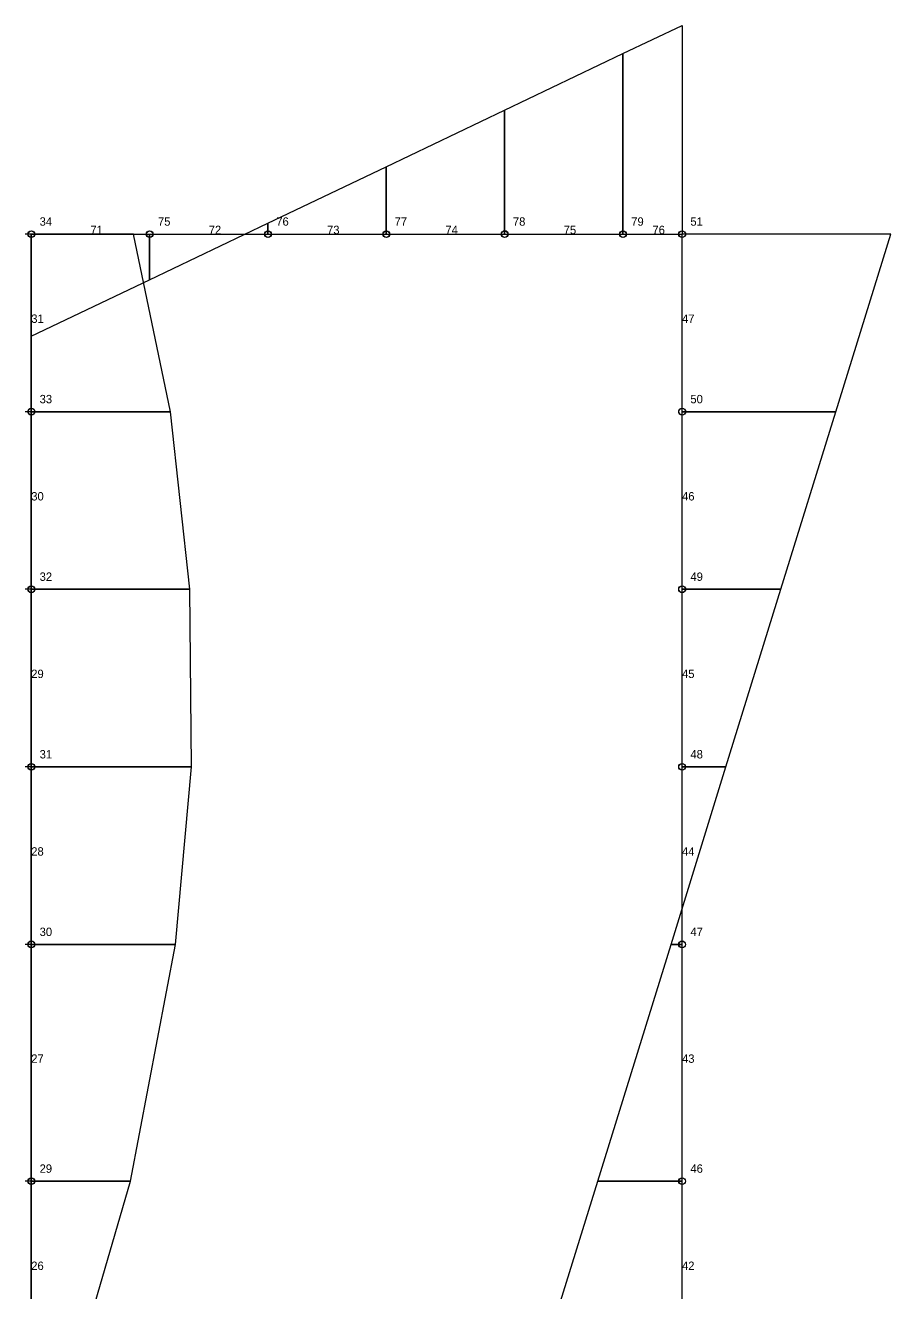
# Model space of a CAD drawing. Header units: metres. Extents: x -4.2 to 38.9, y -0.1 to 53.5.
# Drawn here: x 12.9 to 27.53, y 32.12 to 53.53 of the extents above; entities that cross this region are included whole.
import ezdxf

# ---------------------------------------------------------------- set-up
doc = ezdxf.new("R2010")
doc.units = ezdxf.units.M

msp = doc.modelspace()

# ---------------------------------------------------------------- linework, layer by layer
at = {"layer": 'BMD', "color": 4}
for p, q in [((23, 53.0491), (24, 53.5267)), ((24, 53.5267), (24, 50)), ((21, 52.094), (23, 53.0491)), ((23, 53.0491), (23, 50)), ((23, 50), (23, 53.0491)), ((19, 51.1388), (21, 52.094)), ((21, 52.094), (21, 50)), ((21, 50), (21, 52.094)), ((17, 50.1836), (19, 51.1388)), ((19, 51.1388), (19, 50)), ((19, 50), (19, 51.1388)), ((15, 49.2285), (17, 50.1836)), ((17, 50.1836), (17, 50)), ((17, 50), (17, 50.1836)), ((14.7267, 50), (13, 50)), ((13, 50), (13, 48.2733)), ((15.3549, 47), (14.7267, 50)), ((15, 49.2285), (15, 50)), ((15, 50), (15, 49.2285)), ((27.5267, 50), (24, 50)), ((26.5985, 47), (27.5267, 50)), ((13, 48.2733), (15, 49.2285)), ((15.3549, 47), (13, 47)), ((13, 47), (15.3549, 47)), ((15.6831, 44), (15.3549, 47)), ((26.5985, 47), (24, 47)), ((24, 47), (26.5985, 47)), ((25.6703, 44), (26.5985, 47)), ((15.6831, 44), (13, 44)), ((13, 44), (15.6831, 44)), ((15.7113, 41), (15.6831, 44)), ((25.6703, 44), (24, 44)), ((24, 44), (25.6703, 44)), ((24.7421, 41), (25.6703, 44)), ((15.7113, 41), (13, 41)), ((13, 41), (15.7113, 41)), ((15.4396, 38), (15.7113, 41)), ((23.8138, 38), (24.7421, 41)), ((24.7421, 41), (24, 41)), ((24, 41), (24.7421, 41)), ((15.4396, 38), (13, 38)), ((13, 38), (15.4396, 38)), ((14.6772, 34), (15.4396, 38)), ((22.5762, 34), (23.8138, 38)), ((23.8138, 38), (24, 38)), ((24, 38), (23.8138, 38)), ((14.6772, 34), (13, 34)), ((13, 34), (14.6772, 34)), ((13.8054, 31), (14.6772, 34)), ((21.648, 31), (22.5762, 34)), ((22.5762, 34), (24, 34)), ((24, 34), (22.5762, 34))]:
    msp.add_line(p, q, dxfattribs=at)
at = {"layer": 'Deflected', "color": 1}
for p, q in [((13.0045, 47), (13.0045, 50)), ((13.0045, 50), (15.0045, 50)), ((15.0045, 50), (17.0045, 50.0001)), ((17.0045, 50.0001), (19.0045, 50.0001)), ((19.0045, 50.0001), (21.0045, 50.0002)), ((21.0045, 50.0002), (23.0045, 50.0001)), ((23.0045, 50.0001), (24.0045, 50)), ((24.0042, 47), (24.0045, 50)), ((13.0044, 44), (13.0045, 47)), ((24.0038, 44), (24.0042, 47)), ((13.0043, 41), (13.0044, 44)), ((24.0034, 41), (24.0038, 44)), ((13.0041, 38), (13.0043, 41)), ((24.0029, 38), (24.0034, 41)), ((13.0038, 34), (13.0041, 38)), ((24.0023, 34), (24.0029, 38)), ((13.0035, 31), (13.0038, 34)), ((24.0019, 31), (24.0023, 34))]:
    msp.add_line(p, q, dxfattribs=at)
for centre in [(13.0045, 50), (15.0045, 50), (17.0045, 50.0001), (19.0045, 50.0001), (21.0045, 50.0002), (23.0045, 50.0001), (24.0045, 50), (13.0045, 47), (24.0042, 47), (13.0044, 44), (24.0038, 44), (13.0043, 41), (24.0034, 41), (13.0041, 38), (24.0029, 38), (13.0038, 34), (24.0023, 34)]:
    msp.add_circle(centre, 0.056667, dxfattribs=at)
at = {"layer": 'Information', "color": 1}
for p, q in [((13, 50), (12.9, 50)), ((13, 47), (12.9, 47)), ((13, 44), (12.9, 44)), ((13, 41), (12.9, 41)), ((13, 38), (12.9, 38)), ((13, 34), (12.9, 34))]:
    msp.add_line(p, q, dxfattribs=at)
at = {"layer": 'Undeflected', "color": 0}
for p, q in [((13, 47), (13, 50)), ((13, 50), (15, 50)), ((15, 50), (17, 50)), ((17, 50), (19, 50)), ((19, 50), (21, 50)), ((21, 50), (23, 50)), ((23, 50), (24, 50)), ((24, 47), (24, 50)), ((13, 44), (13, 47)), ((24, 44), (24, 47)), ((13, 41), (13, 44)), ((24, 41), (24, 44)), ((13, 38), (13, 41)), ((24, 38), (24, 41)), ((13, 34), (13, 38)), ((24, 34), (24, 38)), ((13, 31), (13, 34)), ((24, 31), (24, 34))]:
    msp.add_line(p, q, dxfattribs=at)
for centre in [(13, 50), (15, 50), (17, 50), (19, 50), (21, 50), (23, 50), (24, 50), (13, 47), (24, 47), (13, 44), (24, 44), (13, 41), (24, 41), (13, 38), (24, 38), (13, 34), (24, 34)]:
    msp.add_circle(centre, 0.056667, dxfattribs=at)

# ---------------------------------------------------------------- texts
at = {"layer": 'Information', "color": 5}
for s, p in [('34', (13.1417, 50.1417)), ('75', (15.1417, 50.1417)), ('76', (17.1417, 50.1417)), ('77', (19.1417, 50.1417)), ('78', (21.1417, 50.1417)), ('79', (23.1417, 50.1417)), ('51', (24.1417, 50.1417)), ('33', (13.1417, 47.1417)), ('50', (24.1417, 47.1417)), ('32', (13.1417, 44.1417)), ('49', (24.1417, 44.1417)), ('31', (13.1417, 41.1417)), ('48', (24.1417, 41.1417)), ('30', (13.1417, 38.1417)), ('47', (24.1417, 38.1417)), ('29', (13.1417, 34.1417)), ('46', (24.1417, 34.1417))]:
    msp.add_text(s, height=0.141667, dxfattribs=at).set_placement(p)
at = {"layer": 'Information', "color": 0}
for s, p in [('71', (14, 50)), ('72', (16, 50)), ('73', (18, 50)), ('74', (20, 50)), ('75', (22, 50)), ('76', (23.5, 50)), ('31', (13, 48.5)), ('47', (24, 48.5)), ('30', (13, 45.5)), ('46', (24, 45.5)), ('29', (13, 42.5)), ('45', (24, 42.5)), ('28', (13, 39.5)), ('44', (24, 39.5)), ('27', (13, 36)), ('43', (24, 36)), ('26', (13, 32.5)), ('42', (24, 32.5))]:
    msp.add_text(s, height=0.141667, dxfattribs=at).set_placement(p)

doc.saveas('drawing.dxf')
